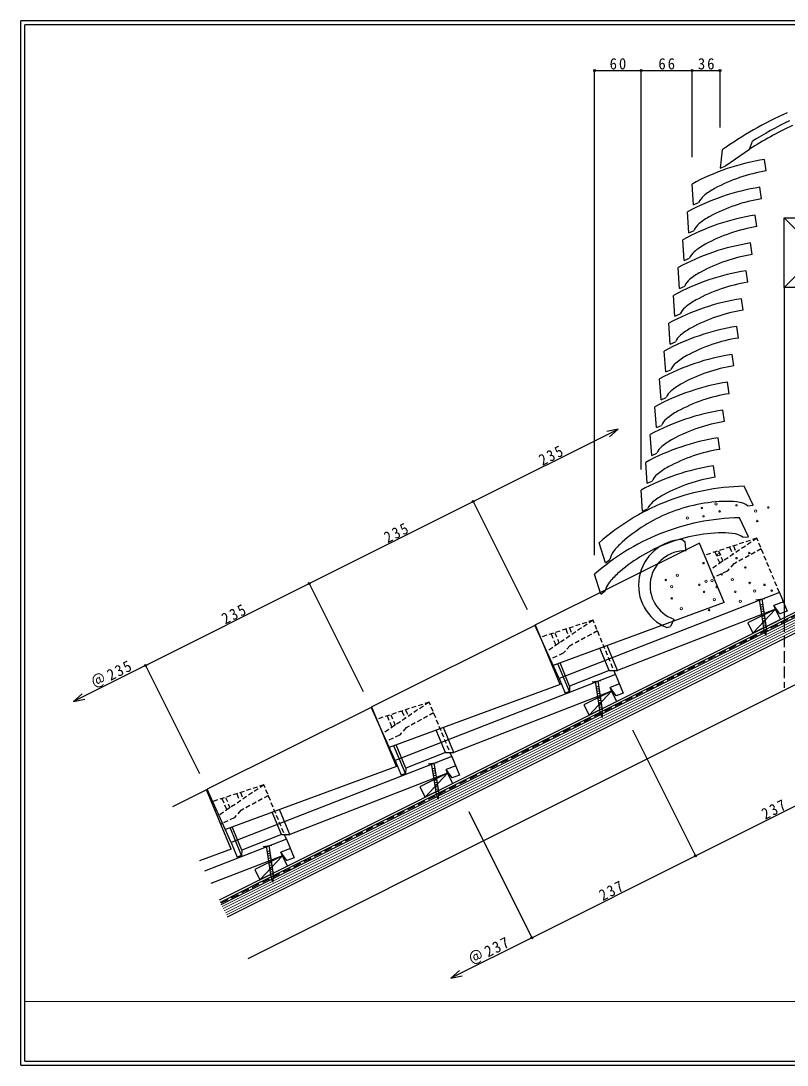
# Model space of a CAD drawing. Units: millimetres, scale not verified. Extents: x -1898 to 2142, y -2692 to 1538.
# Drawn here: x 152 to 1143, y -1252 to 98 of the extents above; entities that cross this region are included whole.
import ezdxf

# ---------------------------------------------------------------- set-up
doc = ezdxf.new("R2010")
doc.units = ezdxf.units.MM
doc.header["$LTSCALE"] = 5
doc.header["$PDMODE"] = 32
doc.header["$PDSIZE"] = 2.5
for name, pattern in [('DASHED1', [1.8, 1.2, -0.6]), ('DASHED2', [3, 2, -1]), ('DASHED3', [4, 3, -1])]:
    doc.linetypes.add(name, pattern=pattern)
doc.layers.add('0-A', color=7, linetype='Continuous', lineweight=25)
doc.styles.add('ＭＳ ゴシック', font='')
doc.styles.get('ＭＳ ゴシック').set_extended_font_data('MS Gothic')

msp = doc.modelspace()

# ---------------------------------------------------------------- linework, layer by layer
at = {"layer": '0-A'}
for p, q in [((2141.806, 98.147), (151.807, 98.147)), ((151.807, -1251.853), (151.807, 98.147)), ((1029.705, -577.068), (816.709, -682.951)), ((1061.523, -653.75), (1029.705, -577.068)), ((1061.523, -653.75), (840.266, -735.142)), ((1102.755, -650.294), (1114.121, -648.547)), ((1106.709, -649.687), (1112.389, -686.643)), ((1107.772, -656.605), (1111.232, -656.074)), ((1108.228, -659.57), (1111.687, -659.039)), ((1138.288, -652.774), (1126.019, -657.564)), ((1127.836, -662.222), (1126.019, -657.564)), ((1133.701, -668.522), (1126.019, -657.564)), ((1127.836, -662.222), (1092.058, -680.111)), ((1108.683, -662.535), (1112.143, -662.004)), ((1109.139, -665.501), (1112.599, -664.969)), ((1109.595, -668.466), (1113.055, -667.934)), ((1110.051, -671.431), (1113.51, -670.899)), ((1110.507, -674.396), (1113.966, -673.864)), ((1134.544, -675.639), (1127.836, -662.222)), ((817.727, -683.059), (604.73, -788.942)), ((847.933, -752.128), (816.709, -682.951)), ((849.545, -759.741), (817.727, -683.059)), ((1134.544, -675.639), (1098.767, -693.528)), ((1110.962, -677.361), (1114.422, -676.83)), ((1111.418, -680.327), (1114.878, -679.795)), ((1111.874, -683.292), (1115.334, -682.76)), ((1112.33, -686.257), (1115.79, -685.725)), ((1115.638, -696.261), (1112.389, -686.643)), ((1113.364, -689.528), (1115.786, -689.156)), ((1114.339, -692.414), (1115.723, -692.201)), ((912.919, -741.794), (900.903, -712.832)), ((923.773, -741.854), (910.296, -709.378)), ((861.365, -768.801), (846.431, -732.889)), ((861.672, -761.796), (849.243, -731.837)), ((890.777, -756.285), (902.143, -754.538)), ((894.731, -755.678), (900.41, -792.634)), ((849.545, -759.741), (628.288, -841.133)), ((915.857, -768.213), (880.08, -786.102)), ((886.788, -799.518), (915.857, -768.213)), ((895.793, -762.596), (899.253, -762.065)), ((896.249, -765.561), (899.709, -765.03)), ((896.705, -768.526), (900.165, -767.995)), ((926.31, -758.765), (914.04, -763.555)), ((915.857, -768.213), (914.04, -763.555)), ((921.723, -774.512), (914.04, -763.555)), ((922.565, -781.629), (915.857, -768.213)), ((922.565, -781.629), (886.788, -799.518)), ((897.161, -771.492), (900.62, -770.96)), ((897.617, -774.457), (901.077, -773.925)), ((898.073, -777.422), (901.532, -776.89)), ((898.528, -780.387), (901.988, -779.855)), ((898.984, -783.352), (902.443, -782.821)), ((605.748, -789.05), (392.751, -894.933)), ((635.954, -858.119), (604.73, -788.942)), ((637.566, -865.732), (605.748, -789.05)), ((880.08, -786.102), (886.788, -799.518)), ((899.44, -786.318), (902.9, -785.786)), ((899.895, -789.283), (903.356, -788.751)), ((900.351, -792.248), (903.811, -791.716)), ((903.659, -802.252), (900.41, -792.634)), ((901.385, -795.519), (903.807, -795.147)), ((902.36, -798.404), (903.744, -798.192)), ((700.94, -847.785), (688.925, -818.823)), ((711.795, -847.845), (698.317, -815.369)), ((649.387, -874.792), (634.453, -838.88)), ((649.693, -867.787), (637.264, -837.828)), ((678.798, -862.276), (690.164, -860.529)), ((682.752, -861.669), (688.432, -898.625)), ((637.566, -865.732), (416.308, -947.124)), ((703.878, -874.204), (668.101, -892.093)), ((674.81, -905.509), (703.878, -874.204)), ((683.815, -868.587), (687.275, -868.056)), ((684.271, -871.552), (687.731, -871.021)), ((684.727, -874.517), (688.186, -873.986)), ((685.182, -877.483), (688.642, -876.951)), ((714.331, -864.756), (702.061, -869.546)), ((703.878, -874.204), (702.061, -869.546)), ((709.744, -880.503), (702.061, -869.546)), ((710.586, -887.62), (703.878, -874.204)), ((710.586, -887.62), (674.81, -905.509)), ((685.638, -880.448), (689.098, -879.916)), ((686.094, -883.413), (689.554, -882.881)), ((686.55, -886.378), (690.009, -885.846)), ((687.006, -889.343), (690.465, -888.812)), ((391.981, -895.936), (347.802, -917.897)), ((423.798, -972.618), (391.981, -895.936)), ((423.975, -964.11), (392.751, -894.933)), ((668.101, -892.093), (674.81, -905.509)), ((687.462, -892.309), (690.921, -891.777)), ((687.917, -895.273), (691.377, -894.742)), ((688.373, -898.239), (691.833, -897.707)), ((691.681, -908.243), (688.432, -898.625)), ((689.407, -901.51), (691.829, -901.138)), ((690.382, -904.395), (691.766, -904.183)), ((488.961, -953.776), (476.946, -924.814)), ((499.815, -953.836), (486.338, -921.36)), ((437.408, -980.783), (422.474, -944.871)), ((437.714, -973.778), (425.285, -943.819)), ((465.03, -969.161), (476.396, -967.414)), ((468.984, -968.554), (474.664, -1005.511)), ((500.563, -971.641), (488.294, -976.431)), ((423.798, -972.618), (382.719, -987.729)), ((490.111, -981.09), (454.333, -998.978)), ((461.042, -1012.394), (490.11, -981.089)), ((470.047, -975.472), (473.507, -974.941)), ((470.503, -978.438), (473.963, -977.906)), ((470.959, -981.403), (474.418, -980.871)), ((471.414, -984.368), (474.874, -983.836)), ((490.111, -981.09), (488.294, -976.431)), ((495.977, -987.389), (488.294, -976.431)), ((496.819, -994.506), (490.111, -981.09)), ((454.333, -998.978), (461.042, -1012.394)), ((496.819, -994.506), (461.042, -1012.394)), ((471.87, -987.334), (475.33, -986.801)), ((472.326, -990.298), (475.786, -989.767)), ((472.782, -993.263), (476.241, -992.732)), ((473.238, -996.229), (476.697, -995.697)), ((473.694, -999.194), (477.153, -998.662)), ((474.149, -1002.159), (477.609, -1001.627)), ((474.605, -1005.125), (478.065, -1004.593)), ((477.913, -1015.128), (474.664, -1005.511)), ((475.639, -1008.396), (478.061, -1008.024)), ((476.614, -1011.281), (477.998, -1011.068)), ((151.807, -1251.853), (2141.806, -1251.853))]:
    msp.add_line(p, q, dxfattribs=at)
at = {"layer": '0-A', "color": 2}
for p, q in [((2136.806, 93.147), (156.806, 93.147)), ((156.806, -1246.853), (156.806, 93.147)), ((1094.405, -67.755), (1098.227, -57.32)), ((1059.062, -68.624), (1056.197, -92.103)), ((1063.839, -88.624), (1094.405, -67.755)), ((1116.003, -95.858), (1113.854, -81.006)), ((1021.944, -139.762), (1020.056, -112.753)), ((1110.003, -131.858), (1107.853, -117.006)), ((1021.944, -139.762), (1028.585, -136.779)), ((1015.944, -175.761), (1014.055, -148.753)), ((1104.003, -167.857), (1101.853, -153.006)), ((1015.944, -175.761), (1022.585, -172.779)), ((1009.943, -211.761), (1008.055, -184.754)), ((1098.003, -203.858), (1095.853, -189.006)), ((1009.943, -211.761), (1016.585, -208.78)), ((1003.943, -247.762), (1002.055, -220.754)), ((1092.003, -239.857), (1089.853, -225.006)), ((1003.943, -247.762), (1010.585, -244.779)), ((997.944, -283.761), (996.055, -256.754)), ((1086.002, -275.857), (1083.853, -261.006)), ((997.944, -283.761), (1004.584, -280.779)), ((991.943, -319.762), (990.055, -292.754)), ((1080.002, -311.842), (1077.853, -296.991)), ((991.943, -319.762), (998.584, -316.78)), ((985.943, -355.746), (984.055, -328.739)), ((1074.002, -347.827), (1071.853, -332.976)), ((985.943, -355.746), (992.585, -352.765)), ((979.943, -391.731), (978.055, -364.724)), ((1068.002, -383.812), (1065.852, -368.96)), ((979.943, -391.731), (986.584, -388.749)), ((973.943, -427.716), (972.054, -400.708)), ((1062.001, -419.797), (1059.852, -404.945)), ((973.943, -427.716), (980.584, -424.734)), ((967.942, -463.7), (966.054, -436.693)), ((1056.001, -455.781), (1053.852, -440.93)), ((967.942, -463.7), (974.584, -460.719)), ((961.942, -499.685), (960.054, -472.678)), ((1050.001, -491.766), (1047.852, -476.915)), ((961.942, -499.685), (968.584, -496.704)), ((955.942, -535.67), (954.054, -508.662)), ((1098.997, -527.943), (1087.326, -503.514)), ((955.942, -535.67), (962.583, -532.688)), ((1091.748, -528.622), (1098.997, -527.943)), ((1092.997, -568.72), (1081.326, -544.291)), ((907.998, -602.405), (900.054, -576.523)), ((1007.354, -572.227), (1011.286, -575.38)), ((1012.087, -584.06), (1011.286, -575.38)), ((1085.749, -569.399), (1092.997, -568.72)), ((1012.337, -586.764), (1012.087, -584.06)), ((907.998, -602.405), (913.793, -598)), ((901.998, -643.182), (894.055, -617.3)), ((1133.049, -640.866), (847.933, -752.128)), ((901.998, -643.182), (907.793, -638.777)), ((1127.836, -662.222), (923.773, -741.854)), ((1127.836, -662.222), (1133.701, -668.522)), ((987.239, -686.308), (992.012, -684.69)), ((996.467, -675.253), (992.012, -684.69)), ((912.919, -741.794), (861.672, -761.796)), ((912.919, -741.794), (923.773, -741.854)), ((921.071, -746.857), (635.954, -858.119)), ((847.933, -752.128), (855.776, -770.984)), ((915.857, -768.213), (711.795, -847.845)), ((915.857, -768.213), (921.723, -774.512)), ((700.94, -847.785), (649.693, -867.787)), ((700.94, -847.785), (711.795, -847.845)), ((709.092, -852.848), (423.975, -964.11)), ((635.954, -858.119), (643.798, -876.975)), ((703.878, -874.204), (499.815, -953.836)), ((703.878, -874.204), (709.744, -880.503)), ((488.961, -953.776), (437.714, -973.778)), ((488.961, -953.776), (499.815, -953.836)), ((495.325, -959.734), (389.39, -1001.073)), ((423.975, -964.11), (431.819, -982.966)), ((490.111, -981.09), (397.474, -1017.239)), ((490.111, -981.09), (495.977, -987.389)), ((156.806, -1246.853), (2136.806, -1246.853))]:
    msp.add_line(p, q, dxfattribs=at)
at = {"layer": '0-A', "color": 6}
for p, q in [((894.054, 34.154), (954.054, 34.154)), ((894.054, -592.611), (894.054, 34.154)), ((954.054, 34.154), (1020.197, 34.154)), ((954.054, -481.948), (954.054, 34.154)), ((1020.197, 34.154), (1056.197, 34.154)), ((1020.197, -77.996), (1020.197, 34.154)), ((1056.197, -39.865), (1056.197, 34.154)), ((736.911, -523.359), (924.488, -429.569)), ((924.488, -429.569), (909.793, -432.576)), ((924.488, -429.569), (913.265, -439.521)), ((524.933, -629.35), (736.911, -523.359)), ((736.911, -523.359), (806.63, -662.795)), ((312.954, -735.341), (524.933, -629.35)), ((524.933, -629.35), (594.652, -768.786)), ((312.954, -735.341), (219.854, -781.891)), ((312.954, -735.341), (382.673, -874.778)), ((219.854, -781.891), (231.077, -771.939)), ((219.854, -781.891), (234.549, -778.884)), ((943.085, -818.195), (1024.598, -981.219)), ((731.105, -924.186), (812.62, -1087.211)), ((708.164, -1139.438), (722.859, -1136.431))]:
    msp.add_line(p, q, dxfattribs=at)
at = {"layer": '0-A', "color": 3}
for p, q in [((1139.197, -156.374), (1229.197, -246.374)), ((1139.197, -246.374), (1139.197, -676.697)), ((461.042, -1012.394), (1173.464, -656.179)), ((462.383, -1015.078), (1174.805, -658.862)), ((410.933, -1044.157), (1176.147, -661.544)), ((418.983, -1060.257), (1184.197, -677.644)), ((445.816, -1113.922), (1184.197, -744.727)), ((461.042, -1012.394), (408.25, -1038.791)), ((462.383, -1015.078), (409.592, -1041.474))]:
    msp.add_line(p, q, dxfattribs=at)
at = {"layer": '0-A', "linetype": 'DASHED1'}
for p, q in [((1103.915, -570.652), (1036.222, -592.776)), ((1103.915, -570.652), (1043.89, -611.253)), ((1133.049, -640.866), (1103.915, -570.652)), ((1049.647, -588.387), (1055.793, -603.201)), ((1054.406, -586.831), (1060.014, -600.344)), ((1068.686, -582.164), (1072.677, -591.781)), ((1073.447, -580.608), (1076.898, -588.923)), ((1109.662, -584.511), (1074.308, -603.675)), ((891.937, -676.643), (824.243, -698.767)), ((891.937, -676.643), (831.911, -717.244)), ((856.707, -688.155), (860.699, -697.772)), ((861.469, -686.599), (864.919, -694.914)), ((921.071, -746.857), (891.937, -676.643)), ((837.669, -694.378), (843.815, -709.192)), ((842.428, -692.822), (848.036, -706.335)), ((897.684, -690.502), (862.329, -709.666)), ((679.958, -782.634), (612.264, -804.758)), ((679.958, -782.634), (619.932, -823.234)), ((709.092, -852.848), (679.958, -782.634)), ((644.728, -794.146), (648.72, -803.763)), ((649.49, -792.59), (652.94, -800.905)), ((685.705, -796.493), (650.35, -815.657)), ((625.689, -800.369), (631.836, -815.183)), ((630.449, -798.813), (636.057, -812.326)), ((466.19, -889.52), (398.497, -911.643)), ((466.19, -889.52), (406.165, -930.12)), ((495.325, -959.734), (466.19, -889.52)), ((430.961, -901.032), (434.953, -910.648)), ((435.722, -899.476), (439.173, -907.791)), ((471.937, -903.378), (436.583, -922.542)), ((411.922, -907.255), (418.068, -922.068)), ((416.681, -905.699), (422.289, -919.211))]:
    msp.add_line(p, q, dxfattribs=at)
at = {"layer": '0-A', "color": 6, "linetype": 'DASHED2'}
msp.add_line((1170.78, -662.551), (410.262, -1042.815), dxfattribs=at)
at = {"layer": '0-A', "color": 4, "lineweight": 9}
for p, q in [((412.275, -1046.84), (1177.488, -664.228)), ((413.617, -1049.524), (1178.83, -666.911)), ((414.958, -1052.207), (1180.172, -669.595)), ((416.3, -1054.89), (1181.513, -672.278)), ((417.642, -1057.574), (1182.855, -674.961)), ((156.806, -1169.493), (2136.806, -1169.493))]:
    msp.add_line(p, q, dxfattribs=at)
at = {"layer": '0-A', "color": 3, "linetype": 'DASHED3'}
msp.add_line((1139.197, -676.697), (1139.197, -763.904), dxfattribs=at)
msp.add_line((1139.197, -676.697), (1139.197, -763.904), dxfattribs=at)
at = {"layer": '0-A', "color": 2}
for points in [[(1056.197, -92.103), (1062.883, -89.494), (1063.839, -88.624)], [(1133.049, -640.866), (1143.016, -664.887), (1133.701, -668.522)], [(921.071, -746.857), (931.037, -770.877), (921.723, -774.512)], [(861.701, -761.797), (861.365, -768.801), (855.776, -770.984)], [(709.092, -852.848), (719.058, -876.868), (709.744, -880.503)], [(649.722, -867.788), (649.387, -874.792), (643.798, -876.975)], [(495.325, -959.734), (505.291, -983.754), (495.977, -987.389)], [(437.743, -973.778), (437.408, -980.783), (431.819, -982.966)]]:
    msp.add_lwpolyline(points, dxfattribs=at)
at = {"layer": '0-A', "color": 3}
msp.add_lwpolyline([(1139.197, -246.374), (1139.197, -156.374), (1229.197, -156.374), (1229.197, -246.374), (1139.197, -246.374), (1229.197, -156.374)], dxfattribs=at)
at = {"layer": '0-A', "linetype": 'DASHED1'}
for points in [[(1074.254, -603.571), (1065.373, -613.477), (1048.051, -621.31)], [(862.276, -709.562), (853.395, -719.468), (836.073, -727.301)], [(650.297, -815.553), (641.416, -825.459), (624.094, -833.292)], [(436.529, -922.439), (427.649, -932.344), (410.326, -940.177)]]:
    msp.add_lwpolyline(points, dxfattribs=at)
at = {"layer": '0-A'}
for points in [[(1110.168, -649.155), (1115.848, -686.111), (1115.638, -696.261)], [(1092.058, -680.111), (1098.767, -693.528), (1127.835, -662.222)], [(898.19, -755.146), (903.87, -792.102), (903.659, -802.252)], [(686.211, -861.137), (691.891, -898.092), (691.681, -908.243)], [(472.443, -968.022), (478.123, -1004.978), (477.913, -1015.128)]]:
    msp.add_lwpolyline(points, dxfattribs=at)
at = {"layer": '0-A', "color": 6}
for points in [[(814.408, -1086.316), (1024.598, -981.219), (1234.788, -876.122)], [(812.619, -1087.21), (708.164, -1139.438), (719.387, -1129.487)]]:
    msp.add_lwpolyline(points, dxfattribs=at)
at = {"layer": '0-A', "color": 4, "lineweight": 9}
for centre, radius in [((1051.2, -526.338), 1.5), ((1032.656, -531.559), 1), ((1055.664, -535.942), 1), ((1077.575, -528.273), 1), ((1102.474, -535.66), 1.5), ((1118.66, -531.012), 1), ((1013.909, -544.465), 1.5), ((1034.848, -542.515), 1), ((1104.417, -548.541), 1), ((1054.546, -591.759), 1.5), ((1094.009, -589.835), 1), ((1034.848, -602.982), 1), ((1077.575, -596.409), 1), ((1089.079, -608.46), 1), ((1001.14, -618.579), 1.5), ((1058.403, -617.225), 1), ((986.048, -624.611), 1), ((993.63, -633.261), 1.5), ((1029.369, -630.92), 1), ((1038.103, -626.361), 1.5), ((1045.963, -625.375), 1.5), ((1051.829, -633.997), 1), ((1072.067, -624.379), 1.5), ((1094.557, -628.519), 1), ((1113.73, -630.92), 1), ((993.717, -648.505), 1), ((1035.395, -640.023), 1), ((1075.932, -640.023), 1), ((1101.1, -638.96), 1.5), ((1123.042, -638.379), 1), ((1006.285, -661.685), 1.5), ((1049.059, -649.916), 1.5), ((1082.474, -652.107), 1.5), ((1041.969, -663.578), 1)]:
    msp.add_circle(centre, radius, dxfattribs=at)
at = {"layer": '0-A', "color": 2}
for centre, radius, start, end in [((1158.423, -367.119), 289.564, 98.85405, 118.54482), ((1148.982, -301.898), 208.663, 99.09355, 118.56778), ((1152.422, -403.119), 289.564, 98.85405, 118.54482), ((1092.237, -197.682), 90, 118.56778, 129.54671), ((1049.201, -145.561), 22.408, 129.54668, 156.92668), ((1142.981, -337.898), 208.663, 99.09355, 118.56778), ((1146.422, -439.119), 289.564, 98.85405, 118.54482), ((1086.237, -233.681), 90, 118.56778, 129.54671), ((1043.201, -181.561), 22.408, 129.54668, 156.92668), ((1136.981, -373.898), 208.663, 99.09355, 118.56778), ((1140.422, -475.119), 289.564, 98.85405, 118.54482), ((1037.2, -217.561), 22.408, 129.54668, 156.92668), ((1080.237, -269.682), 90, 118.56778, 129.54671), ((1130.981, -409.898), 208.663, 99.09355, 118.56778), ((1134.422, -511.119), 289.564, 98.85405, 118.54482), ((1074.236, -305.682), 90, 118.56778, 129.54671), ((1031.2, -253.561), 22.408, 129.54668, 156.92668), ((1124.981, -445.898), 208.663, 99.09355, 118.56778), ((1128.422, -547.12), 289.564, 98.85405, 118.54482), ((1068.236, -341.682), 90, 118.56778, 129.54671), ((1025.2, -289.561), 22.408, 129.54668, 156.92668), ((1118.981, -481.898), 208.663, 99.09355, 118.56778), ((1122.422, -583.104), 289.564, 98.85405, 118.54482), ((1019.2, -325.562), 22.408, 129.54668, 156.92668), ((1062.237, -377.682), 90, 118.56778, 129.54671), ((1112.981, -517.883), 208.663, 99.09355, 118.56778), ((1116.422, -619.089), 289.564, 98.85405, 118.54482), ((1056.236, -413.667), 90, 118.56778, 129.54671), ((1013.2, -361.546), 22.408, 129.54668, 156.92668), ((1106.981, -553.868), 208.663, 99.09355, 118.56778), ((1110.421, -655.074), 289.564, 98.85405, 118.54482), ((1050.236, -449.651), 90, 118.56778, 129.54671), ((1007.2, -397.531), 22.408, 129.54668, 156.92668), ((1100.98, -589.852), 208.663, 99.09355, 118.56778), ((1104.421, -691.058), 289.564, 98.85405, 118.54482), ((1001.2, -433.516), 22.408, 129.54668, 156.92668), ((1044.236, -485.636), 90, 118.56778, 129.54671), ((1094.98, -625.837), 208.663, 99.09355, 118.56778), ((1098.421, -727.043), 289.564, 98.85405, 118.54482), ((1038.236, -521.621), 90, 118.56778, 129.54671), ((995.199, -469.5), 22.408, 129.54668, 156.92668), ((1088.98, -661.822), 208.663, 99.09355, 118.56778), ((1092.421, -763.028), 289.564, 98.85405, 118.54482), ((1032.235, -557.605), 90, 118.56778, 129.54671), ((989.199, -505.485), 22.408, 129.54668, 156.92668), ((1082.98, -697.807), 208.663, 99.09355, 118.56778), ((1092.33, -793.034), 289.564, 90.99025, 111.91638), ((1092.33, -793.035), 289.564, 111.91629, 131.60707), ((983.199, -541.47), 22.408, 129.54668, 156.92668), ((1026.235, -593.59), 90, 118.56778, 129.54671), ((1068.393, -731.634), 208.663, 90.96725, 112.15588), ((1066.39, -612.988), 90, 79.98834, 90.96727), ((1078.141, -546.426), 22.408, 52.60835, 79.98836), ((1068.393, -731.635), 208.663, 112.15579, 131.63004), ((1086.33, -833.811), 289.564, 90.99025, 111.91638), ((1086.33, -833.812), 289.564, 111.91629, 131.60707), ((1062.393, -772.411), 208.663, 90.96725, 112.15588), ((1060.39, -653.765), 90, 79.98834, 90.96727), ((1072.141, -587.203), 22.408, 52.60835, 79.98836), ((989.562, -642.94), 90, 131.63005, 142.60898), ((1062.393, -772.412), 208.663, 112.15579, 131.63004), ((1010.241, -631.55), 59.393, 92.78564, 247.21436), ((935.86, -601.895), 22.408, 142.60902, 169.98903), ((1011.223, -632.232), 45.481, 88.59738, 251.06808), ((983.562, -683.717), 90, 131.63005, 142.60898), ((929.86, -642.672), 22.408, 142.60902, 169.98903)]:
    msp.add_arc(centre, radius, start, end, dxfattribs=at)
for centre, start_param, end_param in [((1353.064, -411.271), 5.16771895, 5.37549292), ((1369.311, -423.297), 5.18950574, 5.32570406), ((1368.207, -415.976), 5.19636551, 5.31315019)]:
    msp.add_ellipse(centre, major_axis=(-477.612, 0), ratio=0.9103, start_param=start_param, end_param=end_param, dxfattribs=at)
at = {"layer": '0-A', "color": 6}
for p in [(894.054, 34.154), (954.054, 34.154), (1020.197, 34.154), (1056.197, 34.154), (736.911, -523.359), (524.933, -629.35), (312.954, -735.341), (1024.598, -981.219), (812.619, -1087.21)]:
    msp.add_point(p, dxfattribs=at)

# ---------------------------------------------------------------- texts
at = {"layer": '0-A', "color": 3, "char_height": 14.66, "attachment_point": 7, "style": 'ＭＳ ゴシック'}
for s, insert in [('\\T1.27;\\W0.95;60', (913.429, 35.155)), ('\\T1.27;\\W0.95;66', (976.5, 35.155)), ('\\T1.27;\\W0.95;36', (1027.572, 35.155))]:
    msp.add_mtext(s, dxfattribs=dict(at, insert=insert))
for s, insert, rotation in [('\\T1.27;\\W0.9;235', (826.529, -477.431), 26.565), ('\\T1.27;\\W0.9;235', (626.402, -577.496), 26.565), ('\\T1.27;\\W0.9;235', (416.212, -682.593), 26.565), ('\\T1.21;\\W0.95;＠235', (247.837, -766.782), 26.565), ('\\T1.27;\\W0.9;237', (1114.711, -935.044), 26.565), ('\\T1.27;\\W0.9;237', (904.521, -1040.14), 26.565), ('\\T1.21;\\W0.95;＠237', (736.147, -1124.329), 26.566)]:
    msp.add_mtext(s, dxfattribs=dict(at, insert=insert, rotation=rotation))

doc.saveas('drawing.dxf')
